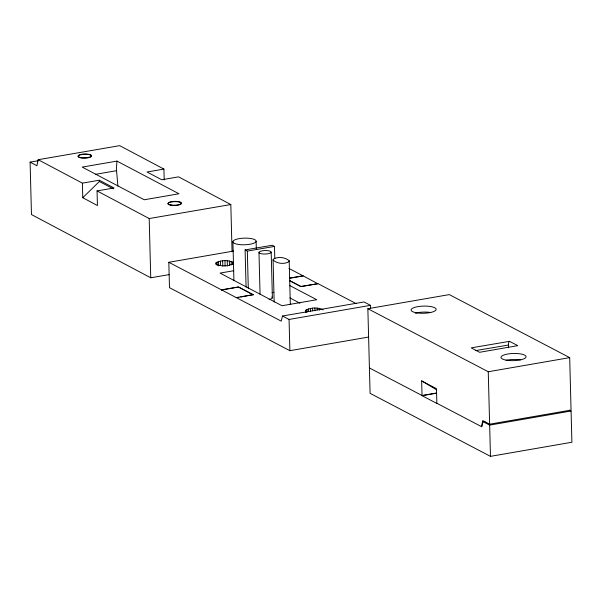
<?xml version="1.0" encoding="UTF-8"?>
<svg xmlns="http://www.w3.org/2000/svg" width="602" height="602" viewBox="0 0 602 602"><rect width="100%" height="100%" fill="white"/><g stroke="black" fill="none" stroke-linecap="round" stroke-linejoin="round"><path stroke-width="0.9" d="M274.166 302.046L273.067 259.379C277.507 256.264 285.213 257.144 289.186 260.764L290.337 304.627M289.186 260.764L289.178 261.479C284.738 264.594 277.033 263.706 273.067 260.094M116.969 161.095L82.196 167.093L144.247 199.766L178.982 193.776L116.969 161.095L116.389 168.695L117.917 186.116M164.203 179.99L163.917 169.079L119.708 145.646L38.174 159.703L36.925 165.746L30.1 162.126L31.47 214.568L150.741 277.785L169.087 274.64M481.48 426.622L482.736 420.572L489.629 424.184L571.057 410.075L569.688 357.633L449.295 294.604L367.86 308.713L370.079 393.332L490.472 456.354L571.9 442.244L571.08 411.008L569.462 410.165M370.561 308.104L370.493 305.342L364.022 301.956L282.488 316.012L281.224 321.137L168.823 262.291L169.486 287.666L289.878 350.688L368.537 337.06M484.926 421.362L483.075 421.678L481.818 426.803L436.849 403.257M216.103 262.698L215.9 264.015C220.957 266.776 227.94 266.37 233.034 263.827L233.245 262.502C228.181 259.74 221.205 260.154 216.103 262.698L216.148 264.459M305.658 312.483L306.012 310.06C311.114 307.517 318.097 307.103 323.154 309.872M99.322 180.216L114.056 187.982L97.05 190.909L97.434 205.538L82.767 197.712L99.36 181.503L99.322 180.216L82.384 183.136L38.174 159.703M509.593 341.326L471.223 347.873L479.621 352.298L517.788 345.638L509.54 341.349A5.215 2.273 80.4 0 0 508.434 345.036L508.494 347.828M168.823 262.291L233.599 251.064M282.488 316.012L289.065 319.459L370.493 305.342M367.86 308.713L488.252 371.743L569.688 357.633M483.075 421.678L489.652 425.125L571.08 411.008M30.1 162.126L38.355 160.711M95.357 174.347L116.51 170.705M163.917 169.079L147.016 171.991L161.757 179.757L178.583 176.853L230.822 204.545L232.056 251.749M97.05 190.909L149.191 218.549L230.822 204.545M246.075 287.101L245.104 249.928L272.247 245.247L274.467 246.414L274.783 258.514M245.104 249.928L247.324 251.094L274.467 246.414M233.749 270.727L220.046 273.09L281.999 305.733L316.742 299.743L289.464 285.386M221.453 289.84L238.46 286.913L253.194 294.671L240.717 297.012M289.697 278.079L302.987 275.784L317.796 283.723L300.887 286.447L289.427 280.412M221.453 290.029L238.46 287.094L253.201 294.86M289.697 278.259L302.987 275.972M236.255 297.591L253.194 294.671M237.15 297.629L238.934 297.32M289.434 280.6L300.895 286.635L317.796 283.723M436.36 393.038L422.04 395.506L369.417 367.957M422.047 395.695L436.849 403.445L436.465 388.681L421.656 380.878L422.047 395.695L436.367 393.226M272.044 292.647L273.85 292.339M475.625 350.597L508.434 345.036M288.975 268.454L302.987 275.784M317.788 283.534L356.098 303.589M99.36 181.503L113.274 188.832M289.938 297.907L299.886 303.205M421.656 380.878L436.646 389.87M306.599 311.979L305.613 310.722M488.252 371.743L489.629 424.184M489.652 425.125L490.472 456.354M319.263 308.367L319.308 310.135M317.164 308.141L317.209 309.902M314.884 308.081L314.951 310.722M312.573 308.186L312.641 310.835M310.391 308.465L310.459 311.114M308.487 308.894L308.563 311.543M306.997 309.436L307.065 312.084M306.012 310.06L306.064 311.821M289.065 319.459L289.878 350.688M271.193 252.23A6.118 1.746 -1.5 0 1 261.787 253.848A6.118 1.746 -1.5 0 1 262.261 250.808A6.118 1.746 -1.5 0 1 271.193 252.23L272.39 297.862M258.973 252.366L260.064 294.243M256.121 241.327A11.626 3.319 -1.5 0 1 238.257 244.412A11.626 3.319 -1.5 0 1 239.16 238.64A11.626 3.319 -1.5 0 1 256.121 241.327L256.317 248.746M247.324 251.094L248.295 288.283M232.899 241.59L233.922 280.547M233.245 262.502L233.29 264.27M232.455 261.9L232.522 264.549M231.123 261.388L231.221 264.918M229.354 261.005L229.467 265.414M227.255 260.771L227.39 266.069M224.967 260.711L225.11 266.009M222.657 260.824L222.8 266.122M220.482 261.102L220.595 265.512M218.579 261.531L218.692 265.941M217.089 262.073L217.179 265.602M149.191 218.549L150.741 277.785M82.384 183.136L82.767 197.712M506.056 360.357A12.544 3.582 -1.5 0 1 520.429 359.838M415.305 313.213A12.544 3.582 -1.5 0 1 430.52 312.476M271.705 296.989A6.118 1.761 -1.3 0 1 269.094 299.412M81.127 157.626A6.727 1.926 -1.5 0 0 91.474 155.843A6.727 1.926 -1.5 0 0 81.654 154.285A6.727 1.926 -1.5 0 0 81.127 157.626M171.043 204.989A6.727 1.926 -1.5 0 0 181.383 203.205A6.727 1.926 -1.5 0 0 171.562 201.647A6.727 1.926 -1.5 0 0 171.043 204.989M81.135 157.92A6.727 1.926 -1.5 0 0 91.481 156.136A6.727 1.926 -1.5 0 0 81.661 154.579A6.727 1.926 -1.5 0 0 81.135 157.92M171.051 205.282A6.727 1.926 -1.5 0 0 181.39 203.499A6.727 1.926 -1.5 0 0 171.57 201.941A6.727 1.926 -1.5 0 0 171.051 205.282M506.771 360.229A12.544 3.582 -1.5 0 0 526.05 356.911A12.544 3.582 -1.5 0 0 507.742 354.006A12.544 3.582 -1.5 0 0 506.771 360.229M416.862 312.867A12.544 3.582 -1.5 0 0 436.134 309.548A12.544 3.582 -1.5 0 0 417.833 306.644A12.544 3.582 -1.5 0 0 416.862 312.867"/></g></svg>
